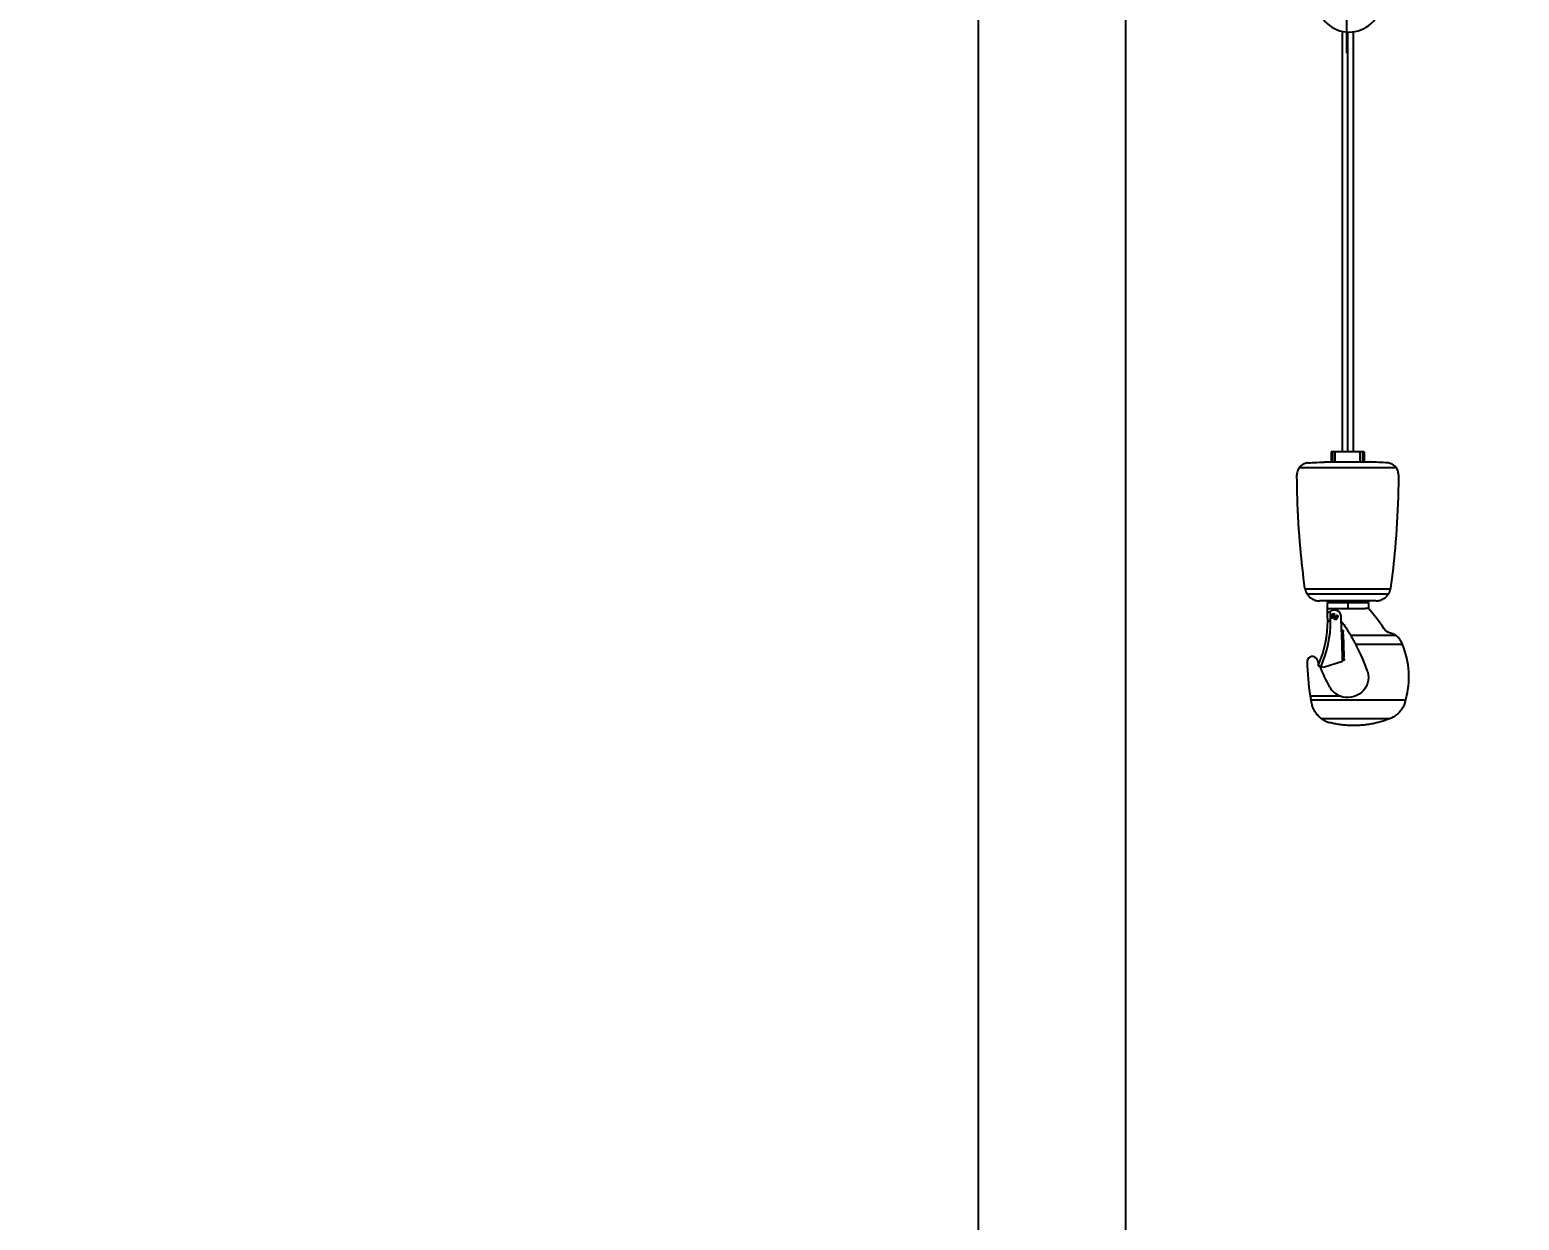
# Model space of a CAD drawing. Header units: feet. Extents: x 0 to 285374, y 0 to 9111566.
# Drawn here: x 285094.469 to 285096.492, y 9111356.552 to 9111358.169 of the extents above; entities that cross this region are included whole.
import ezdxf
from ezdxf import colors
from ezdxf.entities.mleader import LeaderData, LeaderLine
from ezdxf.math import Vec2, Vec3

# ---------------------------------------------------------------- set-up
doc = ezdxf.new("R2010")
doc.units = ezdxf.units.FT
doc.header["$MEASUREMENT"] = 0
doc.linetypes.add('DASHDOT', pattern=[1, 0.5, -0.25, 0, -0.25])
for name, color, linetype in [('EIXO', 1, 'DASHDOT'), ('H-SA-TEXTO', 2, 'CONTINUOUS'), ('Left View-EGC-Monovias', 1, 'CONTINUOUS'), ('Left View-H-SA-EQUIP', 1, 'CONTINUOUS')]:
    doc.layers.add(name, color=color, linetype=linetype)
doc.styles.add('EGC_Arial_2.0mm', font='arial.ttf', dxfattribs={"width": 0.8, "height": 2})

# ---------------------------------------------------------------- blocks, each defined once
blk = doc.blocks.new('_None')

msp = doc.modelspace()

# ---------------------------------------------------------------- linework, layer by layer
at = {"layer": 'EIXO', "ltscale": 0.35}
msp.add_line((285096.2576, 9111358.1375, 478.1983), (285096.2576, 9111358.9911, 478.1983), dxfattribs=at)
at = {"layer": 'Left View-EGC-Monovias', "extrusion": (2.44929e-16, 1, 0)}
for p, q in [((285096.2514, 9111358.1672, 478.1983), (285096.2514, 9111357.5957, 478.1983)), ((285096.2589, 9111357.5957, 478.1983), (285096.2589, 9111358.1663, 478.1983)), ((285096.2664, 9111358.1666, 478.1983), (285096.2664, 9111357.5957, 478.1983)), ((285096.2279, 9111357.5821, 478.1983), (285096.29, 9111357.5821, 478.1983)), ((285096.2385, 9111357.5957, 478.1983), (285096.2364, 9111357.5957, 478.1983)), ((285096.2364, 9111357.5957, 478.1983), (285096.2364, 9111357.5821, 478.1983)), ((285096.2385, 9111357.5821, 478.1983), (285096.2385, 9111357.5957, 478.1983)), ((285096.242, 9111357.5957, 478.1983), (285096.2385, 9111357.5957, 478.1983)), ((285096.242, 9111357.5821, 478.1983), (285096.242, 9111357.5957, 478.1983)), ((285096.2759, 9111357.5957, 478.1983), (285096.242, 9111357.5957, 478.1983)), ((285096.2759, 9111357.5821, 478.1983), (285096.2759, 9111357.5957, 478.1983)), ((285096.2793, 9111357.5957, 478.1983), (285096.2759, 9111357.5957, 478.1983)), ((285096.2793, 9111357.5821, 478.1983), (285096.2793, 9111357.5957, 478.1983)), ((285096.2814, 9111357.5957, 478.1983), (285096.2793, 9111357.5957, 478.1983)), ((285096.2814, 9111357.5957, 478.1983), (285096.2814, 9111357.5821, 478.1983)), ((285096.3248, 9111357.5743, 478.1983), (285096.193, 9111357.5743, 478.1983)), ((285096.3169, 9111357.4092, 478.1983), (285096.201, 9111357.4092, 478.1983)), ((285096.314, 9111357.4023, 478.1983), (285096.2039, 9111357.4023, 478.1983)), ((285096.2973, 9111357.3933, 478.1983), (285096.2205, 9111357.3933, 478.1983)), ((285096.2332, 9111357.3933, 478.1983), (285096.2309, 9111357.391, 478.1983)), ((285096.2309, 9111357.391, 478.1983), (285096.2589, 9111357.391, 478.1983)), ((285096.2309, 9111357.391, 478.1983), (285096.2309, 9111357.383, 478.1983)), ((285096.2309, 9111357.383, 478.1983), (285096.2309, 9111357.372, 478.1983)), ((285096.2324, 9111357.383, 478.1983), (285096.2309, 9111357.383, 478.1983)), ((285096.2324, 9111357.383, 478.1983), (285096.2589, 9111357.383, 478.1983)), ((285096.2361, 9111357.3797, 478.1983), (285096.2352, 9111357.3791, 478.1983)), ((285096.2409, 9111357.383, 478.1983), (285096.2409, 9111357.381, 478.1983)), ((285096.2409, 9111357.3677, 478.1983), (285096.2409, 9111357.3764, 478.1983)), ((285096.2589, 9111357.3933, 478.1983), (285096.2589, 9111357.391, 478.1983)), ((285096.2589, 9111357.391, 478.1983), (285096.2589, 9111357.383, 478.1983)), ((285096.2589, 9111357.391, 478.1983), (285096.2869, 9111357.391, 478.1983)), ((285096.2589, 9111357.383, 478.1983), (285096.2826, 9111357.383, 478.1983)), ((285096.2869, 9111357.383, 478.1983), (285096.2826, 9111357.383, 478.1983)), ((285096.2846, 9111357.3933, 478.1983), (285096.2869, 9111357.391, 478.1983)), ((285096.2869, 9111357.391, 478.1983), (285096.2869, 9111357.383, 478.1983)), ((285096.2317, 9111357.3665, 478.1983), (285096.2357, 9111357.3665, 478.1983)), ((285096.2506, 9111357.3528, 478.1983), (285096.2499, 9111357.3723, 478.1983)), ((285096.2503, 9111357.362, 478.1983), (285096.2529, 9111357.362, 478.1983)), ((285096.2506, 9111357.3534, 478.1983), (285096.2526, 9111357.3534, 478.1983)), ((285096.2506, 9111357.3515, 478.1983), (285096.2506, 9111357.3528, 478.1983)), ((285096.2506, 9111357.3528, 478.1983), (285096.2506, 9111357.3528, 478.1983)), ((285096.2526, 9111357.3516, 478.1983), (285096.2506, 9111357.3515, 478.1983)), ((285096.2506, 9111357.3515, 478.1983), (285096.2507, 9111357.3486, 478.1983)), ((285096.2507, 9111357.3486, 478.1983), (285096.2527, 9111357.3487, 478.1983)), ((285096.2518, 9111357.3171, 478.1983), (285096.2507, 9111357.3486, 478.1983)), ((285096.2526, 9111357.3534, 478.1983), (285096.2526, 9111357.3516, 478.1983)), ((285096.2527, 9111357.3487, 478.1983), (285096.2526, 9111357.3516, 478.1983)), ((285096.2527, 9111357.3487, 478.1983), (285096.2538, 9111357.3172, 478.1983)), ((285096.2627, 9111357.3469, 478.1983), (285096.3236, 9111357.3469, 478.1983)), ((285096.2518, 9111357.3171, 478.1983), (285096.2538, 9111357.3172, 478.1983)), ((285096.2519, 9111357.3142, 478.1983), (285096.2518, 9111357.3171, 478.1983)), ((285096.2539, 9111357.3143, 478.1983), (285096.2538, 9111357.3172, 478.1983)), ((285096.2697, 9111357.3346, 478.1983), (285096.3331, 9111357.3346, 478.1983)), ((285096.3333, 9111357.334, 478.1983), (285096.2699, 9111357.334, 478.1983)), ((285096.2206, 9111357.3047, 478.1983), (285096.2206, 9111357.3048, 478.1983)), ((285096.221, 9111357.3045, 478.1983), (285096.2206, 9111357.3047, 478.1983)), ((285096.2226, 9111357.3043, 478.1983), (285096.2262, 9111357.3035, 478.1983)), ((285096.2262, 9111357.3035, 478.1983), (285096.252, 9111357.3114, 478.1983)), ((285096.2519, 9111357.3142, 478.1983), (285096.2539, 9111357.3143, 478.1983)), ((285096.252, 9111357.3129, 478.1983), (285096.2519, 9111357.3142, 478.1983)), ((285096.252, 9111357.3129, 478.1983), (285096.252, 9111357.3129, 478.1983)), ((285096.252, 9111357.3129, 478.1983), (285096.252, 9111357.3114, 478.1983)), ((285096.254, 9111357.3125, 478.1983), (285096.252, 9111357.3124, 478.1983)), ((285096.2539, 9111357.3143, 478.1983), (285096.254, 9111357.3125, 478.1983)), ((285096.2487, 9111357.2639, 478.1983), (285096.2081, 9111357.2639, 478.1983)), ((285096.209, 9111357.259, 478.1983), (285096.3377, 9111357.259, 478.1983)), ((285096.3158, 9111357.2332, 478.1983), (285096.2235, 9111357.2332, 478.1983))]:
    msp.add_line(p, q, dxfattribs=at)
at = {"layer": 'Left View-EGC-Monovias'}
for centre, radius, start, end in [((285096.2607, 9111358.2109, 478.1983), 0.0446, 102.3254, 77.6746), ((285096.0817, 9111357.3665, 478.1983), 0.15, 0, 3.8965), ((285096.0817, 9111357.3665, 478.1983), 0.154, 0, 4.6883), ((285096.2409, 9111357.372, 478.1983), 0.009, 1.9995, 121.9966), ((285096.2409, 9111357.372, 478.1983), 0.00436, 90, 270), ((285096.2409, 9111357.372, 478.1983), 0.00436, 270, 90), ((285096.083, 9111357.2027, 478.1983), 0.2722, 34.2645, 41.4904), ((285096.0817, 9111357.3665, 478.1983), 0.15, 336.9464, 0), ((285096.0817, 9111357.3665, 478.1983), 0.154, 336.1919, 0), ((285096.2409, 9111357.372, 478.1983), 0.01, 180, 202.5889), ((285096.3118, 9111357.3283, 478.1983), 0.022, 57.6386, 76.4641), ((285096.2109, 9111357.311, 478.1983), 0.007, 21.5256, 180.0141), ((285096.0288, 9111357.2067, 478.1983), 0.2727, 19.2855, 27.8453), ((285096.2249, 9111357.29, 478.1983), 0.117, 22.0903, 22.3676), ((285096.2249, 9111357.29, 478.1983), 0.117, 344.6348, 22.0903), ((285096.474, 9111357.311, 478.1983), 0.2701, 180.0022, 190.0483), ((285096.0817, 9111357.3665, 478.1983), 0.15, 335.9001, 336.9464), ((285096.2589, 9111357.2901, 478.1983), 0.0281, 209.4566, 248.6614)]:
    msp.add_arc(centre, radius, start, end, dxfattribs=at)
at = {"layer": 'Left View-EGC-Monovias', "extrusion": (2.22045e-16, -4.81482e-32, -1)}
for centre, radius, start, end in [((-285096.0288, 9111357.2067, -478.1983), 0.2727, 144.2504, 149.0485), ((-285096.3206, 9111357.3645, -478.1983), 0.0152, 283.5358, 325.7355), ((-285096.5057, 9111357.4225, -478.1983), 0.3081, 338.126, 339.2969), ((-285096.5057, 9111357.4225, -478.1983), 0.3081, 331.6618, 337.4819), ((-285096.2589, 9111357.2901, -478.1983), 0.0281, 166.3139, 291.3386)]:
    msp.add_arc(centre, radius, start, end, dxfattribs=at)
at = {"layer": 'Left View-EGC-Monovias'}
for centre, major_axis, ratio, start_param, end_param in [((285096.2063, 9111357.5649, 478.1983), (-0.0163, -0.0001), 0.989603, -0.00392, 0.003924), ((285096.4743, 9111357.311, 478.1983), (0.2704, 0), 0.999366, 3.316859, 3.335257), ((285096.2664, 9111357.3589, 478.1983), (-0.1233, 0.0556), 0.995933, 2.366778, 2.373463)]:
    msp.add_ellipse(centre, major_axis=major_axis, ratio=ratio, start_param=start_param, end_param=end_param, dxfattribs=at)
at = {"layer": 'Left View-EGC-Monovias', "extrusion": (2.22045e-16, -3.69779e-32, -1)}
msp.add_ellipse((285096.2205, 9111357.4133, 478.1983), major_axis=(-0.0041, 0.0196), ratio=0.999878, start_param=4.712146, end_param=4.788674, dxfattribs=at)
at = {"layer": 'Left View-EGC-Monovias', "extrusion": (2.22045e-16, -5.54668e-32, -1)}
msp.add_ellipse((285096.2973, 9111357.4133, 478.1983), major_axis=(0.0041, 0.0196), ratio=0.999878, start_param=1.494511, end_param=1.57104, dxfattribs=at)
at = {"layer": 'Left View-EGC-Monovias'}
for points, knots in [([(285096.2049, 9111357.5809, 478.1983), (285096.2042, 9111357.5808, 478.1983), (285096.2035, 9111357.5807, 478.1983), (285096.2018, 9111357.5804, 478.1983), (285096.2008, 9111357.5801, 478.1983), (285096.1989, 9111357.5793, 478.1983), (285096.198, 9111357.5788, 478.1983), (285096.1963, 9111357.5777, 478.1983), (285096.1954, 9111357.577, 478.1983), (285096.1941, 9111357.5757, 478.1983), (285096.1935, 9111357.5751, 478.1983), (285096.193, 9111357.5743, 478.1983)], [-7.684318, -7.684318, -7.684318, -7.684318, -7.47178, -7.47178, -7.148973, -7.148973, -6.826166, -6.826166, -6.50336, -6.50336, -6.247553, -6.247553, -6.247553, -6.247553]), ([(285096.2049, 9111357.5809, 478.1983), (285096.2087, 9111357.5812, 478.1983), (285096.2128, 9111357.5814, 478.1983), (285096.2224, 9111357.5819, 478.1983), (285096.2257, 9111357.582, 478.1983), (285096.2274, 9111357.5821, 478.1983), (285096.2276, 9111357.5821, 478.1983), (285096.2278, 9111357.5821, 478.1983), (285096.2278, 9111357.5821, 478.1983), (285096.2278, 9111357.5821, 478.1983), (285096.2279, 9111357.5821, 478.1983), (285096.2279, 9111357.5821, 478.1983), (285096.2279, 9111357.5821, 478.1983), (285096.2279, 9111357.5821, 478.1983)], [-3.599431, -3.599431, -3.599431, -3.599431, -2.428384, -2.428384, -0.622467, -0.622467, -0.257052, -0.257052, -0.107444, -0.107444, -0.048869, -0.048869, 0, 0, 0, 0]), ([(285096.313, 9111357.5809, 478.1983), (285096.3091, 9111357.5812, 478.1983), (285096.305, 9111357.5814, 478.1983), (285096.2954, 9111357.5819, 478.1983), (285096.2921, 9111357.582, 478.1983), (285096.2905, 9111357.5821, 478.1983), (285096.2903, 9111357.5821, 478.1983), (285096.2901, 9111357.5821, 478.1983), (285096.29, 9111357.5821, 478.1983), (285096.29, 9111357.5821, 478.1983), (285096.29, 9111357.5821, 478.1983), (285096.29, 9111357.5821, 478.1983), (285096.29, 9111357.5821, 478.1983), (285096.29, 9111357.5821, 478.1983)], [0, 0, 0, 0, 0.1778527, 0.1778527, 0.452013, 0.452013, 0.5074314, 0.5074314, 0.5301194, 0.5301194, 0.5390041, 0.5390041, 0.5464192, 0.5464192, 0.5464192, 0.5464192]), ([(285096.3248, 9111357.5743, 478.1983), (285096.3243, 9111357.5751, 478.1983), (285096.3237, 9111357.5757, 478.1983), (285096.3224, 9111357.577, 478.1983), (285096.3216, 9111357.5777, 478.1983), (285096.3198, 9111357.5788, 478.1983), (285096.3189, 9111357.5793, 478.1983), (285096.317, 9111357.5801, 478.1983), (285096.316, 9111357.5804, 478.1983), (285096.3144, 9111357.5807, 478.1983), (285096.3137, 9111357.5808, 478.1983), (285096.313, 9111357.5809, 478.1983)], [-6.027015, -6.027015, -6.027015, -6.027015, -5.771209, -5.771209, -5.448402, -5.448402, -5.125596, -5.125596, -4.802789, -4.802789, -4.590252, -4.590252, -4.590252, -4.590252]), ([(285096.193, 9111357.5743, 478.1983), (285096.1929, 9111357.5742, 478.1983), (285096.1928, 9111357.574, 478.1983), (285096.1921, 9111357.573, 478.1983), (285096.1916, 9111357.572, 478.1983), (285096.1908, 9111357.5701, 478.1983), (285096.1904, 9111357.569, 478.1983), (285096.19, 9111357.567, 478.1983), (285096.1899, 9111357.5659, 478.1983), (285096.1899, 9111357.5649, 478.1983)], [-7.2617652, -7.2617652, -7.2617652, -7.2617652, -7.2089235, -7.2089235, -6.9048854, -6.9048854, -6.6008472, -6.6008472, -6.2968091, -6.2968091, -6.2968091, -6.2968091]), ([(285096.2007, 9111357.4107, 478.1983), (285096.1983, 9111357.4286, 478.1983), (285096.1963, 9111357.4468, 478.1983), (285096.1927, 9111357.4879, 478.1983), (285096.1913, 9111357.511, 478.1983), (285096.1902, 9111357.5444, 478.1983), (285096.19, 9111357.5546, 478.1983), (285096.1899, 9111357.5648, 478.1983)], [-70.04933, -70.04933, -70.04933, -70.04933, -64.676622, -64.676622, -58.064096, -58.064096, -55.162428, -55.162428, -55.162428, -55.162428]), ([(285096.3279, 9111357.5648, 478.1983), (285096.3278, 9111357.5546, 478.1983), (285096.3276, 9111357.5444, 478.1983), (285096.3265, 9111357.511, 478.1983), (285096.3251, 9111357.4879, 478.1983), (285096.3215, 9111357.4468, 478.1983), (285096.3195, 9111357.4286, 478.1983), (285096.3171, 9111357.4107, 478.1983)], [-51.660392, -51.660392, -51.660392, -51.660392, -48.758724, -48.758724, -42.146198, -42.146198, -36.77349, -36.77349, -36.77349, -36.77349]), ([(285096.3279, 9111357.5648, 478.1983), (285096.3279, 9111357.5648, 478.1983), (285096.3279, 9111357.5649, 478.1983), (285096.3279, 9111357.5659, 478.1983), (285096.3278, 9111357.567, 478.1983), (285096.3274, 9111357.569, 478.1983), (285096.3271, 9111357.5701, 478.1983), (285096.3263, 9111357.572, 478.1983), (285096.3258, 9111357.573, 478.1983), (285096.3251, 9111357.574, 478.1983), (285096.3249, 9111357.5742, 478.1983), (285096.3248, 9111357.5743, 478.1983)], [-3.384323, -3.384323, -3.384323, -3.384323, -3.3715603, -3.3715603, -3.0682063, -3.0682063, -2.7648523, -2.7648523, -2.4614983, -2.4614983, -2.4067019, -2.4067019, -2.4067019, -2.4067019]), ([(285096.201, 9111357.4092, 478.1983), (285096.2012, 9111357.408, 478.1983), (285096.2016, 9111357.4068, 478.1983), (285096.2026, 9111357.4044, 478.1983), (285096.2032, 9111357.4033, 478.1983), (285096.2039, 9111357.4023, 478.1983)], [-0.7550659, -0.7550659, -0.7550659, -0.7550659, -0.3775325, -0.3775325, 0, 0, 0, 0]), ([(285096.2039, 9111357.4023, 478.1983), (285096.2046, 9111357.4011, 478.1983), (285096.2056, 9111357.4, 478.1983), (285096.2077, 9111357.3979, 478.1983), (285096.2088, 9111357.3971, 478.1983), (285096.2115, 9111357.3954, 478.1983), (285096.2133, 9111357.3946, 478.1983), (285096.217, 9111357.3936, 478.1983), (285096.2188, 9111357.3933, 478.1983), (285096.2205, 9111357.3933, 478.1983)], [-7.011053, -7.011053, -7.011053, -7.011053, -6.592787, -6.592787, -6.168554, -6.168554, -5.548215, -5.548215, -4.927877, -4.927877, -4.927877, -4.927877]), ([(285096.2973, 9111357.3933, 478.1983), (285096.299, 9111357.3933, 478.1983), (285096.3009, 9111357.3936, 478.1983), (285096.3045, 9111357.3946, 478.1983), (285096.3063, 9111357.3954, 478.1983), (285096.309, 9111357.3971, 478.1983), (285096.3101, 9111357.3979, 478.1983), (285096.3122, 9111357.4, 478.1983), (285096.3132, 9111357.4011, 478.1983), (285096.314, 9111357.4023, 478.1983)], [-2.083176, -2.083176, -2.083176, -2.083176, -1.462838, -1.462838, -0.842499, -0.842499, -0.418266, -0.418266, 0, 0, 0, 0]), ([(285096.314, 9111357.4023, 478.1983), (285096.314, 9111357.4024, 478.1983), (285096.3141, 9111357.4024, 478.1983), (285096.3141, 9111357.4025, 478.1983), (285096.3142, 9111357.4026, 478.1983), (285096.3142, 9111357.4027, 478.1983), (285096.3143, 9111357.4027, 478.1983), (285096.3143, 9111357.4028, 478.1983), (285096.3143, 9111357.4029, 478.1983), (285096.3144, 9111357.403, 478.1983), (285096.3144, 9111357.403, 478.1983), (285096.3145, 9111357.4031, 478.1983), (285096.3145, 9111357.4032, 478.1983), (285096.3146, 9111357.4033, 478.1983), (285096.3146, 9111357.4034, 478.1983), (285096.3147, 9111357.4034, 478.1983), (285096.3147, 9111357.4035, 478.1983), (285096.3148, 9111357.4036, 478.1983), (285096.3148, 9111357.4037, 478.1983), (285096.3148, 9111357.4037, 478.1983), (285096.3149, 9111357.4038, 478.1983), (285096.3149, 9111357.4039, 478.1983), (285096.3151, 9111357.4042, 478.1983), (285096.3152, 9111357.4045, 478.1983), (285096.3154, 9111357.4047, 478.1983), (285096.3155, 9111357.405, 478.1983), (285096.3156, 9111357.4053, 478.1983), (285096.3157, 9111357.4056, 478.1983), (285096.3159, 9111357.4059, 478.1983), (285096.316, 9111357.4062, 478.1983), (285096.3161, 9111357.4065, 478.1983), (285096.3162, 9111357.4068, 478.1983), (285096.3163, 9111357.4071, 478.1983), (285096.3164, 9111357.4074, 478.1983), (285096.3164, 9111357.4074, 478.1983), (285096.3164, 9111357.4075, 478.1983), (285096.3164, 9111357.4075, 478.1983), (285096.3164, 9111357.4076, 478.1983), (285096.3165, 9111357.4076, 478.1983), (285096.3165, 9111357.4076, 478.1983), (285096.3165, 9111357.4077, 478.1983), (285096.3165, 9111357.4077, 478.1983), (285096.3165, 9111357.4078, 478.1983), (285096.3165, 9111357.4078, 478.1983), (285096.3165, 9111357.4079, 478.1983), (285096.3165, 9111357.4079, 478.1983), (285096.3166, 9111357.408, 478.1983), (285096.3166, 9111357.408, 478.1983), (285096.3166, 9111357.4081, 478.1983), (285096.3166, 9111357.4081, 478.1983), (285096.3166, 9111357.4082, 478.1983), (285096.3166, 9111357.4082, 478.1983), (285096.3166, 9111357.4083, 478.1983), (285096.3166, 9111357.4083, 478.1983), (285096.3167, 9111357.4084, 478.1983), (285096.3167, 9111357.4084, 478.1983), (285096.3167, 9111357.4084, 478.1983), (285096.3167, 9111357.4085, 478.1983), (285096.3167, 9111357.4085, 478.1983), (285096.3167, 9111357.4086, 478.1983), (285096.3167, 9111357.4086, 478.1983), (285096.3167, 9111357.4087, 478.1983), (285096.3168, 9111357.4087, 478.1983), (285096.3168, 9111357.4088, 478.1983), (285096.3168, 9111357.4088, 478.1983), (285096.3168, 9111357.4089, 478.1983), (285096.3168, 9111357.4089, 478.1983), (285096.3168, 9111357.409, 478.1983), (285096.3168, 9111357.409, 478.1983), (285096.3168, 9111357.4091, 478.1983), (285096.3168, 9111357.4091, 478.1983), (285096.3168, 9111357.4092, 478.1983), (285096.3169, 9111357.4092, 478.1983)], [0, 0, 0, 0, 0.035807, 0.035807, 0.035807, 0.071598, 0.071598, 0.071598, 0.10738, 0.10738, 0.10738, 0.143157, 0.143157, 0.143157, 0.178939, 0.178939, 0.178939, 0.214729, 0.214729, 0.214729, 0.250537, 0.250537, 0.250537, 0.374918, 0.374918, 0.374918, 0.499299, 0.499299, 0.499299, 0.623911, 0.623911, 0.623911, 0.748523, 0.748523, 0.748523, 0.767879, 0.767879, 0.767879, 0.787229, 0.787229, 0.787229, 0.806574, 0.806574, 0.806574, 0.825916, 0.825916, 0.825916, 0.845255, 0.845255, 0.845255, 0.864593, 0.864593, 0.864593, 0.88393, 0.88393, 0.88393, 0.903268, 0.903268, 0.903268, 0.922607, 0.922607, 0.922607, 0.941949, 0.941949, 0.941949, 0.961294, 0.961294, 0.961294, 0.980644, 0.980644, 0.980644, 1, 1, 1, 1]), ([(285096.2352, 9111357.3791, 478.1983), (285096.2347, 9111357.3788, 478.1983), (285096.2342, 9111357.3785, 478.1983), (285096.2333, 9111357.3779, 478.1983), (285096.2329, 9111357.3777, 478.1983), (285096.2322, 9111357.3772, 478.1983), (285096.2319, 9111357.377, 478.1983), (285096.2316, 9111357.3768, 478.1983), (285096.2315, 9111357.3768, 478.1983), (285096.2314, 9111357.3767, 478.1983), (285096.2313, 9111357.3767, 478.1983), (285096.2313, 9111357.3767, 478.1983)], [-0.6692983, -0.6692983, -0.6692983, -0.6692983, -0.5050249, -0.5050249, -0.3357242, -0.3357242, -0.1745464, -0.1745464, -0.0842041, -0.0842041, -0.000001, -0.000001, -0.000001, -0.000001]), ([(285096.2697, 9111357.3346, 478.1983), (285096.2686, 9111357.3366, 478.1983), (285096.2674, 9111357.3388, 478.1983), (285096.265, 9111357.3429, 478.1983), (285096.2639, 9111357.345, 478.1983), (285096.2627, 9111357.3469, 478.1983)], [-7.412253, -7.412253, -7.412253, -7.412253, -6.709861, -6.709861, -6.031161, -6.031161, -6.031161, -6.031161]), ([(285096.332, 9111357.3372, 478.1983), (285096.3316, 9111357.338, 478.1983), (285096.3312, 9111357.3389, 478.1983), (285096.33, 9111357.3409, 478.1983), (285096.3291, 9111357.342, 478.1983), (285096.3272, 9111357.3441, 478.1983), (285096.3261, 9111357.3452, 478.1983), (285096.3245, 9111357.3464, 478.1983), (285096.3241, 9111357.3466, 478.1983), (285096.3236, 9111357.3469, 478.1983)], [-2.44649, -2.44649, -2.44649, -2.44649, -2.177004, -2.177004, -1.781734, -1.781734, -1.336301, -1.336301, -1.193109, -1.193109, -1.193109, -1.193109]), ([(285096.2186, 9111357.3052, 478.1983), (285096.2186, 9111357.3052, 478.1983), (285096.2186, 9111357.3052, 478.1983), (285096.2187, 9111357.3052, 478.1983), (285096.2188, 9111357.3052, 478.1983), (285096.219, 9111357.3051, 478.1983), (285096.2191, 9111357.3051, 478.1983), (285096.2194, 9111357.305, 478.1983), (285096.2196, 9111357.305, 478.1983), (285096.2199, 9111357.3049, 478.1983), (285096.2202, 9111357.3049, 478.1983), (285096.2206, 9111357.3048, 478.1983), (285096.2208, 9111357.3047, 478.1983), (285096.2213, 9111357.3046, 478.1983), (285096.2215, 9111357.3045, 478.1983), (285096.2221, 9111357.3044, 478.1983), (285096.2223, 9111357.3044, 478.1983), (285096.2226, 9111357.3043, 478.1983)], [-1.1954976, -1.1954976, -1.1954976, -1.1954976, -1.1218886, -1.1218886, -1.0482795, -1.0482795, -0.9739561, -0.9739561, -0.8996327, -0.8996327, -0.8244636, -0.8244636, -0.7492945, -0.7492945, -0.6734606, -0.6734606, -0.5976267, -0.5976267, -0.5976267, -0.5976267]), ([(285096.3365, 9111357.2549, 478.1983), (285096.3362, 9111357.254, 478.1983), (285096.3359, 9111357.253, 478.1983), (285096.3346, 9111357.25, 478.1983), (285096.3335, 9111357.248, 478.1983), (285096.3311, 9111357.2443, 478.1983), (285096.3296, 9111357.2426, 478.1983), (285096.3266, 9111357.2396, 478.1983), (285096.3249, 9111357.2382, 478.1983), (285096.3212, 9111357.2357, 478.1983), (285096.3192, 9111357.2346, 478.1983), (285096.3169, 9111357.2336, 478.1983), (285096.3168, 9111357.2336, 478.1983), (285096.3166, 9111357.2335, 478.1983)], [-19.312618, -19.312618, -19.312618, -19.312618, -19.028791, -19.028791, -18.386662, -18.386662, -17.744533, -17.744533, -17.102487, -17.102487, -16.460442, -16.460442, -16.408371, -16.408371, -16.408371, -16.408371]), ([(285096.2235, 9111357.2332, 478.1983), (285096.2219, 9111357.2343, 478.1983), (285096.2205, 9111357.2355, 478.1983), (285096.2177, 9111357.2383, 478.1983), (285096.2163, 9111357.24, 478.1983), (285096.2138, 9111357.2437, 478.1983), (285096.2128, 9111357.2457, 478.1983), (285096.2113, 9111357.2492, 478.1983), (285096.2108, 9111357.2507, 478.1983), (285096.2104, 9111357.2523, 478.1983)], [-4.305143, -4.305143, -4.305143, -4.305143, -3.760263, -3.760263, -3.117357, -3.117357, -2.474451, -2.474451, -2.025327, -2.025327, -2.025327, -2.025327]), ([(285096.2235, 9111357.2332, 478.1983), (285096.2249, 9111357.2322, 478.1983), (285096.2263, 9111357.2313, 478.1983), (285096.2298, 9111357.2295, 478.1983), (285096.2318, 9111357.2287, 478.1983), (285096.2339, 9111357.2281, 478.1983)], [-18.230902, -18.230902, -18.230902, -18.230902, -17.691044, -17.691044, -17.020868, -17.020868, -17.020868, -17.020868]), ([(285096.3158, 9111357.2332, 478.1983), (285096.3134, 9111357.2323, 478.1983), (285096.3109, 9111357.2314, 478.1983), (285096.3039, 9111357.2291, 478.1983), (285096.2993, 9111357.2279, 478.1983), (285096.2923, 9111357.2264, 478.1983), (285096.29, 9111357.226, 478.1983), (285096.2853, 9111357.2253, 478.1983), (285096.283, 9111357.225, 478.1983), (285096.2784, 9111357.2245, 478.1983), (285096.2761, 9111357.2243, 478.1983), (285096.2715, 9111357.2241, 478.1983), (285096.2692, 9111357.224, 478.1983), (285096.2646, 9111357.224, 478.1983), (285096.2623, 9111357.2241, 478.1983), (285096.2578, 9111357.2243, 478.1983), (285096.2555, 9111357.2245, 478.1983), (285096.2508, 9111357.225, 478.1983), (285096.2485, 9111357.2253, 478.1983), (285096.2439, 9111357.226, 478.1983), (285096.2415, 9111357.2264, 478.1983), (285096.2374, 9111357.2273, 478.1983), (285096.2356, 9111357.2277, 478.1983), (285096.2339, 9111357.2281, 478.1983)], [-11.803832, -11.803832, -11.803832, -11.803832, -11.050438, -11.050438, -9.675689, -9.675689, -8.988314, -8.988314, -8.30094, -8.30094, -7.613565, -7.613565, -6.926191, -6.926191, -6.238816, -6.238816, -5.551442, -5.551442, -4.864067, -4.864067, -4.176693, -4.176693, -3.652714, -3.652714, -3.652714, -3.652714])]:
    msp.add_open_spline(points, degree=3, knots=knots, dxfattribs=at)
for points in [[(285096.3331, 9111357.3346, 478.1983), (285096.3328, 9111357.3354, 478.1983), (285096.3324, 9111357.3363, 478.1983), (285096.332, 9111357.3372, 478.1983)], [(285096.2699, 9111357.334, 478.1983), (285096.2698, 9111357.3342, 478.1983), (285096.2698, 9111357.3344, 478.1983), (285096.2697, 9111357.3346, 478.1983)], [(285096.2104, 9111357.2523, 478.1983), (285096.2099, 9111357.2545, 478.1983), (285096.2094, 9111357.2568, 478.1983), (285096.209, 9111357.259, 478.1983)], [(285096.3365, 9111357.2549, 478.1983), (285096.3369, 9111357.2563, 478.1983), (285096.3374, 9111357.2576, 478.1983), (285096.3377, 9111357.259, 478.1983)]]:
    msp.add_open_spline(points, degree=3, dxfattribs=at)
at = {"layer": 'Left View-H-SA-EQUIP', "linetype": 'ByBlock', "lineweight": -2}
for p, q in [((285095.7576, 9111352.0623, 478.1983), (285095.7576, 9111358.8812, 478.1983)), ((285095.9576, 9111352.0623, 478.1983), (285095.9576, 9111358.5812, 478.1983))]:
    msp.add_line(p, q, dxfattribs=at)

# ---------------------------------------------------------------- next in the draw order: leaders
at = {"layer": 'H-SA-TEXTO'}
ml = msp.add_multileader_mtext('Standard', dxfattribs=at)
ml.set_content('CS-25 - TRECHO 1', color=2, style='EGC_Arial_2.0mm')
ml.set_leader_properties(color=1, linetype='ByLayer', lineweight=-1)
ml.set_arrow_properties(name='NONE')
ml.build(insert=Vec2(0, 0))
ml.multileader.update_dxf_attribs({"text_left_attachment_type": 2, "text_right_attachment_type": 2, "dogleg_length": 1.9819, "arrow_head_size": 0.075, "scale": 0.05})
ctx = ml.context
ctx.base_point, ctx.scale, ctx.char_height, ctx.arrow_head_size, ctx.landing_gap_size, ctx.plane_origin, ctx.plane_x_axis, ctx.plane_y_axis = Vec3(285124.8159, 9111388.0137), 0.05, 0.1, 0.075, 0.05, Vec3(284750.549, 9111449.7625), Vec3(0.999987, -0.005007), Vec3(0.005007, 0.999987)
ctx.left_attachment, ctx.right_attachment, ctx.text_align_type = 2, 2, 1
notes = []
notes.append((ctx, [(0, (0, 0, 0), (0, 0), (1, 0), 1, [])]))
ctx.mtext.insert, ctx.mtext.text_direction, ctx.mtext.rotation, ctx.mtext.width, ctx.mtext.defined_height, ctx.mtext.alignment, ctx.mtext.flow_direction = Vec3(285125.3437, 9111388.0628), Vec3(0.999987, -0.005007), 6.278178, 1.457911, 1.047, 2, 5
ctx.mtext.has_bg_fill, ctx.mtext.bg_color, ctx.mtext.bg_scale_factor, ctx.mtext.bg_transparency, ctx.mtext.use_window_bg_color = 1, -1073741824, 1, 0, 1
for ctx, leaders in notes:
    for number, flags, end, landing, length, lines in leaders:
        leader = LeaderData()
        leader.index, (leader.has_last_leader_line, leader.has_dogleg_vector, leader.attachment_direction) = number, flags
        leader.last_leader_point, leader.dogleg_vector, leader.dogleg_length = Vec3(end), Vec3(landing), length
        for number, points, colour, breaks in lines:
            line = LeaderLine()
            line.index, line.vertices, line.color, line.breaks = number, Vec3.list(points), colors.encode_raw_color(colour), breaks
            leader.lines.append(line)
        ctx.leaders.append(leader)

# ---------------------------------------------------------------- next in the draw order: leaders
ml = msp.add_multileader_mtext('Standard', dxfattribs=at)
ml.set_content('CÂMARA DE DESCARGA', color=2, style='EGC_Arial_2.0mm')
ml.set_leader_properties(color=1, linetype='ByLayer', lineweight=-1)
ml.set_arrow_properties(name='NONE')
ml.build(insert=Vec2(0, 0))
ml.multileader.update_dxf_attribs({"text_left_attachment_type": 2, "text_right_attachment_type": 2, "dogleg_length": 1.9819, "arrow_head_size": 0.075, "scale": 0.05})
ctx = ml.context
ctx.base_point, ctx.scale, ctx.char_height, ctx.arrow_head_size, ctx.landing_gap_size, ctx.plane_origin, ctx.plane_x_axis, ctx.plane_y_axis = Vec3(285120.5339, 9111388.137, 239.0991), 0.05, 0.1, 0.075, 0.05, Vec3(285499.7132, 9111458.0747, 239.0991), Vec3(0.999987, 0.005007), Vec3(-0.005007, 0.999987)
ctx.left_attachment, ctx.right_attachment, ctx.text_align_type = 2, 2, 1
notes = []
notes.append((ctx, [(0, (0, 0, 0), (0, 0), (1, 0), 1, [])]))
ctx.mtext.insert, ctx.mtext.text_direction, ctx.mtext.rotation, ctx.mtext.width, ctx.mtext.defined_height, ctx.mtext.alignment, ctx.mtext.flow_direction = Vec3(285121.2422, 9111388.204, 239.0991), Vec3(0.999987, 0.005007), 0.005007, 1.322834, 0.2562, 2, 5
ctx.mtext.has_bg_fill, ctx.mtext.bg_color, ctx.mtext.bg_scale_factor, ctx.mtext.bg_transparency, ctx.mtext.use_window_bg_color = 1, -1073741824, 1, 0, 1
for ctx, leaders in notes:
    for number, flags, end, landing, length, lines in leaders:
        leader = LeaderData()
        leader.index, (leader.has_last_leader_line, leader.has_dogleg_vector, leader.attachment_direction) = number, flags
        leader.last_leader_point, leader.dogleg_vector, leader.dogleg_length = Vec3(end), Vec3(landing), length
        for number, points, colour, breaks in lines:
            line = LeaderLine()
            line.index, line.vertices, line.color, line.breaks = number, Vec3.list(points), colors.encode_raw_color(colour), breaks
            leader.lines.append(line)
        ctx.leaders.append(leader)

doc.saveas('drawing.dxf')
